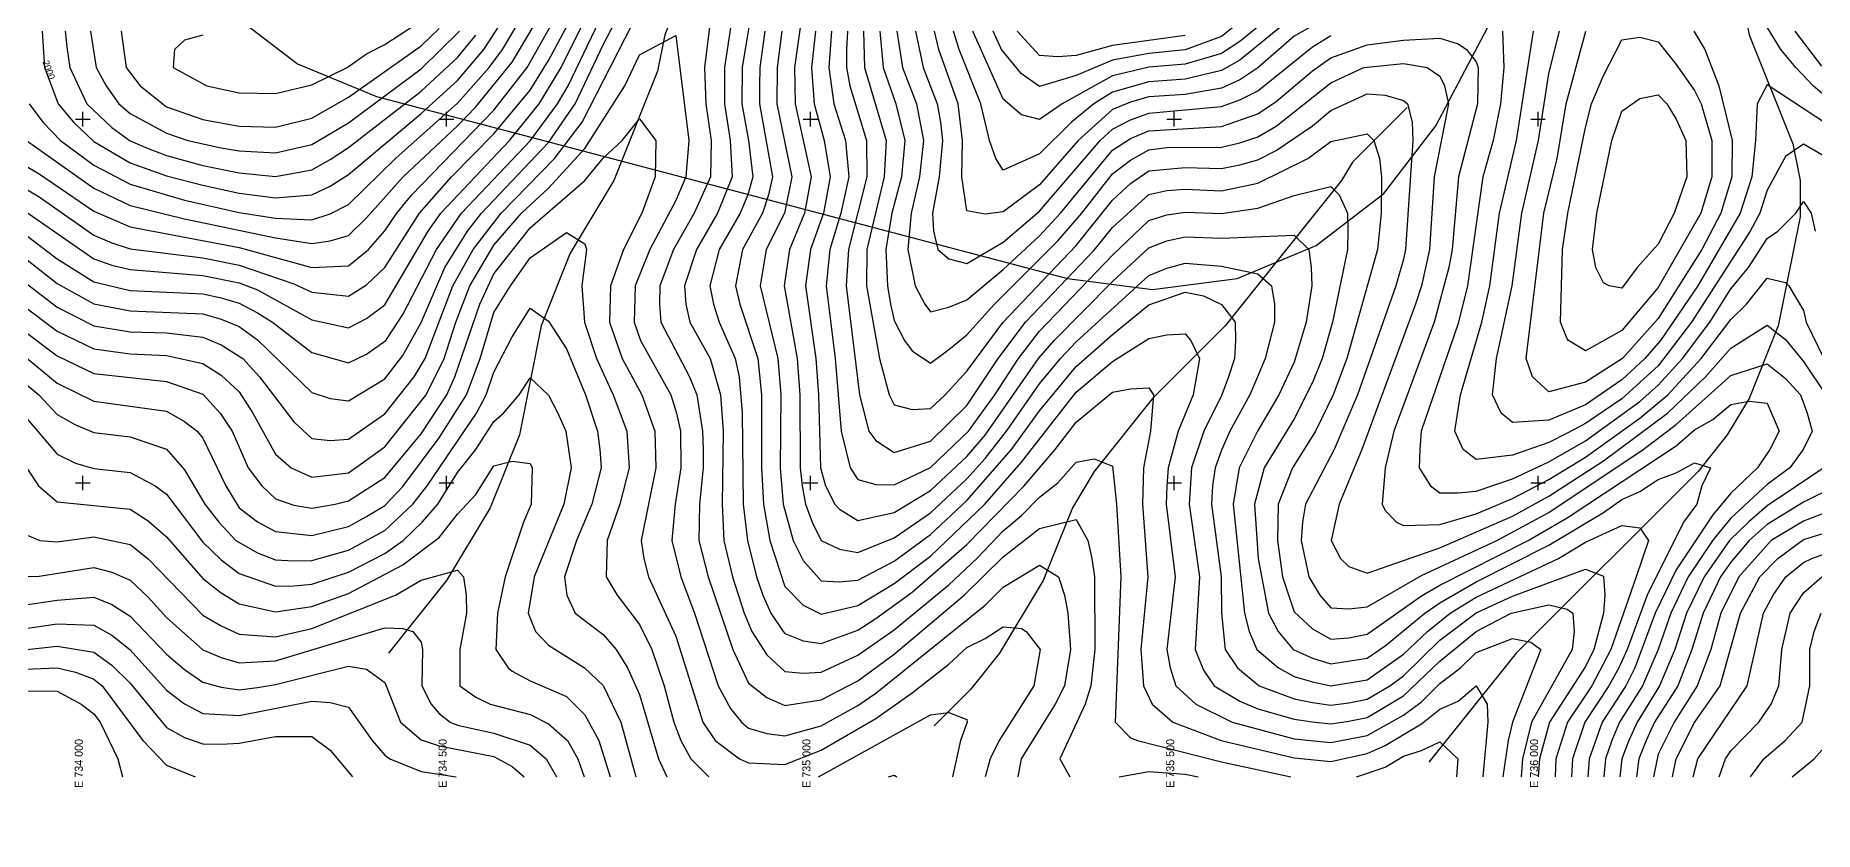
# Model space of a CAD drawing. Header units: metres. Extents: x 732250 to 738810, y 4346021 to 4350226.
# Drawn here: x 733935 to 736380, y 4346021 to 4347115 of the extents above; entities that cross this region are included whole.
import ezdxf
from ezdxf.enums import TextEntityAlignment as Align

# ---------------------------------------------------------------- set-up
doc = ezdxf.new("R2010")
doc.units = ezdxf.units.M
for name, color, linetype in [('GRID-COORDINATES', 8, 'Continuous'), ('LICENCE-AREA-BOUNDARY', 1, 'Continuous'), ('STREAM', 150, 'Continuous'), ('TOPO-CONTOUR-MAJOR', 8, 'Continuous'), ('TOPO-CONTOUR-MINOR', 252, 'Continuous'), ('TOPO-TEXT', 8, 'Continuous')]:
    doc.layers.add(name, color=color, linetype=linetype)

msp = doc.modelspace()

# ---------------------------------------------------------------- linework, layer by layer
at = {"layer": 'GRID-COORDINATES'}
for p, q in [((734000, 4346990), (734000, 4347010)), ((734500, 4346990), (734500, 4347010)), ((735000, 4346990), (735000, 4347010)), ((735500, 4346990), (735500, 4347010)), ((736000, 4346990), (736000, 4347010)), ((733990, 4347000), (734010, 4347000)), ((734490, 4347000), (734510, 4347000)), ((734990, 4347000), (735010, 4347000)), ((735490, 4347000), (735510, 4347000)), ((735990, 4347000), (736010, 4347000)), ((733990, 4346500), (734010, 4346500)), ((734000, 4346490), (734000, 4346510)), ((734490, 4346500), (734510, 4346500)), ((734500, 4346490), (734500, 4346510)), ((734990, 4346500), (735010, 4346500)), ((735000, 4346490), (735000, 4346510)), ((735490, 4346500), (735510, 4346500)), ((735500, 4346490), (735500, 4346510)), ((735990, 4346500), (736010, 4346500)), ((736000, 4346490), (736000, 4346510))]:
    msp.add_line(p, q, dxfattribs=at)
at = {"layer": 'LICENCE-AREA-BOUNDARY'}
msp.add_lwpolyline([(734285.3, 4348932.5), (734085.3, 4347582.5), (734070, 4347466), (734085.3, 4347349.5), (734130.3, 4347241), (734201.8, 4347147.8), (734295, 4347076.3), (734403.5, 4347031.3), (735353.5, 4346781.3), (735470, 4346766), (735586.5, 4346781.3), (735695, 4346826.3), (735788.2, 4346897.8), (735859.7, 4346991), (736359.7, 4347941), (736404.7, 4348049.5)], dxfattribs=at)
at = {"layer": 'STREAM'}
for points in [[(735670, 4348366), (735620, 4348266), (735590, 4348216), (735560, 4348176), (735520, 4348136), (735370, 4348046), (735270, 4347966), (735120, 4347816), (735040, 4347716), (735010, 4347666), (734850, 4347266), (734840, 4347216), (734800, 4347116), (734790, 4347066), (734730, 4346916), (734670, 4346816), (734630, 4346716), (734600, 4346566), (734560, 4346466), (734500, 4346366), (734420, 4346266)], [(736320, 4347466), (736307.5, 4347391), (736300, 4347366), (736270, 4347216), (736290, 4347116), (736350, 4346966), (736360, 4346916), (736360, 4346866), (736330, 4346716), (736290, 4346616), (736260, 4346566), (736220, 4346516), (735970, 4346266), (735850, 4346116)], [(735820, 4347016), (735745, 4346941), (735730, 4346916), (735570, 4346716), (735470, 4346616), (735390, 4346516), (735360, 4346466), (735320, 4346366), (735260, 4346266), (735220, 4346216), (735170, 4346166)]]:
    msp.add_lwpolyline(points, dxfattribs=at)
at = {"layer": 'TOPO-CONTOUR-MAJOR'}
for points in [[(733944.1, 4347121), (733947.4, 4347071), (733966.1, 4347021), (733987.3, 4346996), (734015, 4346969.3), (734065, 4346940), (734115, 4346922), (734165, 4346909.2), (734215, 4346898.6), (734265, 4346892.1), (734315, 4346895.9), (734340, 4346907.8), (734365, 4346924.2), (734465, 4347007.9), (734515, 4347053.5), (734551.1, 4347096), (734664.5, 4347271)], [(733915, 4346877.8), (734015, 4346808.2), (734040, 4346799.6), (734065, 4346793.3), (734165, 4346785.4), (734215, 4346775.3), (734240, 4346765.4), (734315, 4346724.4), (734365, 4346713.3), (734390, 4346726), (734415, 4346745), (734474.8, 4346846), (734492.1, 4346871), (734586.3, 4346971), (734627.2, 4347021), (734657.6, 4347071), (734707.1, 4347171)], [(735715, 4347142.6), (735665, 4347114), (735615, 4347070.7), (735590, 4347054.3), (735565, 4347042.7), (735515, 4347034.1), (735465, 4347030.6), (735440, 4347023.7), (735415, 4347013.4), (735368, 4346971), (735315, 4346909.9), (735265, 4346872.7), (735240, 4346869.3), (735215, 4346873.9), (735208.1, 4346921), (735209, 4346971), (735202.9, 4347021), (735176.4, 4347096), (735170.5, 4347121)], [(734937.3, 4347121), (734930.3, 4347071), (734929.8, 4347046), (734929.9, 4347021), (734947.8, 4346921), (734942.6, 4346896), (734934.1, 4346871), (734906.8, 4346821), (734896.9, 4346771), (734902.9, 4346746), (734927.7, 4346671), (734932.8, 4346621), (734933, 4346521), (734935.5, 4346471), (734944, 4346421), (734965, 4346357.5), (734990, 4346331.9), (735015, 4346319.7), (735065, 4346331.7), (735115, 4346361.6), (735165, 4346399.6), (735239.7, 4346471), (735290, 4346528.5), (735365, 4346624.9), (735415, 4346667.2), (735465, 4346698.8), (735490, 4346703.6), (735515, 4346704.9), (735522.8, 4346696), (735534.5, 4346671), (735526, 4346621), (735505.5, 4346571), (735491.7, 4346521), (735489.8, 4346496), (735489, 4346471), (735501.5, 4346371), (735489.7, 4346271), (735494.3, 4346246), (735502.4, 4346221), (735529.9, 4346196), (735579.4, 4346171), (735665, 4346148.4), (735715, 4346143.1), (735765, 4346153), (735815, 4346181), (735840, 4346199.3), (735865, 4346224.4), (735893.2, 4346246), (735915, 4346267.1), (735965, 4346286.4), (735990, 4346281.3), (736003.7, 4346271), (735965.1, 4346171), (735959, 4346146), (735951.5, 4346096)], [(735050.9, 4347121), (735049.8, 4347096), (735049.6, 4347071), (735054.1, 4347046), (735076.9, 4346971), (735077.5, 4346921), (735052.2, 4346821), (735049.3, 4346771), (735067.3, 4346621), (735080.5, 4346571), (735090, 4346558.3), (735115, 4346541.9), (735165, 4346557.3), (735215, 4346606.6), (735257.8, 4346671), (735295.7, 4346721), (735390, 4346820.2), (735415, 4346851.1), (735465, 4346896.4), (735490, 4346901.9), (735515, 4346903.9), (735565, 4346901.6), (735615, 4346912), (735683.7, 4346946), (735715, 4346969.3), (735765, 4346980.1), (735774.4, 4346971), (735782, 4346946), (735785, 4346921), (735784.5, 4346871), (735779.3, 4346821), (735737, 4346671), (735718.5, 4346621), (735694, 4346571), (735662.5, 4346521), (735643, 4346471), (735642, 4346421), (735649, 4346371), (735665, 4346322.8), (735690, 4346299.6), (735715, 4346285.3), (735740, 4346287.3), (735765, 4346292.4), (735840, 4346344.8), (735865, 4346359.5), (735986.3, 4346421), (736040, 4346452.3), (736190, 4346551.1), (736215, 4346573.1), (736240, 4346587.4), (736265, 4346608.1), (736290, 4346612.6), (736315, 4346609.6), (736331.5, 4346571), (736318.4, 4346546), (736301.6, 4346521), (736265, 4346486), (736240, 4346456.1), (736190, 4346380.4), (736161.1, 4346321), (736133, 4346246), (736120.7, 4346221), (736088.3, 4346171), (736070.1, 4346121), (736068.5, 4346096)], [(736398.7, 4346946), (736365, 4346965.7), (736340, 4346948.9), (736315, 4346902.5), (736304.6, 4346871), (736291.5, 4346846), (736210.8, 4346721), (736165, 4346661.1), (736115, 4346615.5), (736065, 4346581.8), (736040, 4346568.5), (736015, 4346555.7), (735965, 4346538.2), (735915, 4346532.2), (735897.2, 4346546), (735885.5, 4346571), (735893.3, 4346621), (735922.7, 4346721), (735933.8, 4346771), (735946.8, 4346871), (735970.3, 4346971), (735993.6, 4347121)], [(733915, 4346712.5), (733965, 4346675), (734015, 4346650.3), (734115, 4346639.6), (734165, 4346622), (734188.9, 4346596), (734205.1, 4346571), (734227.4, 4346521), (734246.2, 4346496), (734265, 4346478.2), (734290, 4346469.7), (734315, 4346465.6), (734346.7, 4346471), (734365, 4346475.3), (734415, 4346507.4), (734465, 4346567.5), (734500.1, 4346621), (734511.5, 4346646), (734545.5, 4346746), (734565, 4346787.5), (734615, 4346850.6), (734690, 4346915.6), (734715, 4346946.6), (734741.4, 4346971), (734765, 4347000.7), (734787.6, 4346971), (734786.8, 4346921), (734768.2, 4346871), (734743.1, 4346821), (734725.2, 4346771), (734724, 4346721), (734741.5, 4346671), (734768.1, 4346621), (734786.1, 4346571), (734787.5, 4346521), (734767.5, 4346421), (734771, 4346396), (734777.4, 4346371), (734815, 4346289.4), (734852.3, 4346171), (734868.9, 4346146), (734902.7, 4346121), (734915, 4346115.1), (734965, 4346112.9), (735015, 4346132.6), (735090, 4346176.4), (735140, 4346211.3), (735190, 4346250.8), (735215, 4346273.9), (735240, 4346286.2), (735265, 4346302.4), (735290, 4346299.8), (735296.7, 4346296), (735315.7, 4346271), (735306.9, 4346221), (735259.3, 4346146), (735247, 4346121), (735240, 4346096)], [(736184.9, 4346096), (736189.8, 4346121), (736215, 4346170.6), (736250.2, 4346221), (736278.2, 4346321), (736304.8, 4346371), (736329.5, 4346396), (736365, 4346422.2), (736465, 4346453)], [(733915, 4346431.8), (733941.2, 4346421), (733965, 4346419.3), (734015, 4346425.9), (734065, 4346415.5), (734090, 4346395.8), (734165, 4346318.5), (734190, 4346303.6), (734215, 4346292.2), (734265, 4346288.7), (734315, 4346299.8), (734429.6, 4346346), (734465, 4346366.4), (734515, 4346380.3), (734523.2, 4346371), (734526.8, 4346346), (734527.3, 4346321), (734518, 4346271), (734518.4, 4346221), (734540, 4346205.4), (734560, 4346196), (734615, 4346181.8), (734640, 4346169.1), (734666, 4346146), (734680.3, 4346121), (734689.1, 4346096)], [(733865, 4346241.9), (733965, 4346246), (733990, 4346240.1), (734015, 4346230.5), (734026.5, 4346221), (734082.7, 4346146), (734115, 4346112.3), (734154.5, 4346096)]]:
    msp.add_lwpolyline(points, dxfattribs=at)
at = {"layer": 'TOPO-CONTOUR-MINOR'}
for points in [[(733862.8, 4346971), (733940, 4346924.9), (734015, 4346873.6), (734065, 4346851.9), (734215, 4346823.7), (734315, 4346796.3), (734365, 4346798.3), (734392.7, 4346821), (734415, 4346846.5), (734431.4, 4346871), (734452, 4346896), (734565, 4347012.5), (734610.5, 4347071), (734709, 4347246)], [(733922.5, 4346971), (734015, 4346905.1), (734065, 4346881.4), (734140, 4346862.9), (734265, 4346837.1), (734315, 4346829.2), (734340, 4346832.9), (734365, 4346840.3), (734390, 4346864.3), (734440.5, 4346921), (734515, 4346990.9), (734540, 4347017.1), (734590, 4347078.5), (734689.7, 4347246)], [(733915, 4346908.3), (733940, 4346893.5), (734015, 4346840.8), (734040, 4346830.2), (734065, 4346822.1), (734165, 4346809.4), (734215, 4346799.6), (734290, 4346773.6), (734315, 4346762.1), (734365, 4346756.6), (734390, 4346772.2), (734415, 4346796.1), (734462.7, 4346871), (734506.7, 4346921), (734565, 4346979.9), (734615, 4347040.2), (734640, 4347080.9), (734715, 4347221)], [(733915, 4346813.7), (733965, 4346774.4), (734015, 4346746.2), (734065, 4346736.5), (734165, 4346732.3), (734190, 4346725.3), (734215, 4346715.1), (734240, 4346696.6), (734315, 4346624.4), (734340, 4346616.3), (734365, 4346612.9), (734415, 4346643.1), (734440, 4346675.3), (734465, 4346720.7), (734497.8, 4346796), (734528.7, 4346846), (734547.9, 4346871), (734640, 4346968.2), (734676.7, 4347021), (734715, 4347102.3), (734765, 4347198.6)], [(734900.5, 4347196), (734881.7, 4347071), (734881.8, 4347021), (734889.7, 4346971), (734892.5, 4346921), (734872.1, 4346871), (734843.3, 4346821), (734827.1, 4346771), (734829, 4346746), (734834.1, 4346721), (734862.2, 4346671), (734876.2, 4346621), (734879.9, 4346571), (734878.6, 4346471), (734881.1, 4346421), (734893, 4346371), (734908.8, 4346321), (734919.3, 4346296), (734940, 4346263.8), (734965, 4346241), (734990, 4346238.6), (735015, 4346239.8), (735065, 4346263.1), (735115, 4346298), (735190, 4346360.2), (735228.5, 4346396), (735265, 4346434.2), (735290, 4346455.2), (735315, 4346480.4), (735340, 4346500.4), (735365, 4346528.7), (735390, 4346533.4), (735415, 4346522.9), (735420.7, 4346471), (735426.4, 4346371), (735418.7, 4346171), (735440, 4346149.8), (735449.4, 4346146), (735565, 4346116.9), (735660.4, 4346096)], [(735665, 4347193.5), (735565, 4347113.7), (735515, 4347095.4), (735465, 4347090.2), (735415, 4347081.1), (735365, 4347060), (735315, 4347044.8), (735290, 4347062.5), (735262.8, 4347096), (735251.3, 4347121)], [(733926.2, 4347021), (733945.2, 4346996), (733969.4, 4346971), (734015, 4346936.7), (734065, 4346910.6), (734140, 4346888.9), (734215, 4346872), (734265, 4346863.8), (734315, 4346861.9), (734340, 4346870), (734365, 4346882.9), (734430, 4346946), (734515, 4347022.3), (734558.5, 4347071), (734576.8, 4347096), (734621.1, 4347171)], [(734866.7, 4347171), (734854.6, 4347071), (734856.1, 4347021), (734863.5, 4346971), (734862.8, 4346921), (734840.1, 4346871), (734812, 4346821), (734793, 4346771), (734792.5, 4346746), (734794.4, 4346721), (734833.6, 4346646), (734843.8, 4346621), (734851.8, 4346571), (734852.4, 4346546), (734852.5, 4346521), (734847.4, 4346471), (734846.8, 4346421), (734859.4, 4346371), (734893.6, 4346271), (734915, 4346224.9), (734940, 4346205.2), (734965, 4346194.3), (735015, 4346202), (735065, 4346228), (735115, 4346264.5), (735211.5, 4346346), (735265, 4346398.6), (735315, 4346437.6), (735365, 4346449.8), (735381.3, 4346421), (735386.7, 4346396), (735390.2, 4346371), (735391, 4346271), (735385.5, 4346221), (735377.6, 4346196), (735342.8, 4346121), (735356.7, 4346096)], [(734922.7, 4347171), (734906.3, 4347071), (734905.9, 4347021), (734915, 4346971), (734920.8, 4346921), (734913.9, 4346896), (734903.4, 4346871), (734874.6, 4346821), (734861.9, 4346771), (734866.7, 4346746), (734874.6, 4346721), (734896.8, 4346671), (734901.9, 4346646), (734906.1, 4346596), (734907.8, 4346471), (734913.6, 4346421), (734925.7, 4346371), (734934.7, 4346346), (734945.7, 4346321), (734962.5, 4346296), (734965, 4346292.9), (734990, 4346283.1), (735015, 4346279.3), (735065, 4346297.5), (735090, 4346313.6), (735140, 4346349.8), (735215, 4346415.3), (735293.6, 4346496), (735336.4, 4346546), (735365, 4346583.4), (735415, 4346624.9), (735440, 4346629.4), (735465, 4346630.6), (735471.7, 4346621), (735467.4, 4346571), (735457.8, 4346521), (735456.5, 4346471), (735463.5, 4346371), (735454.2, 4346271), (735457.8, 4346221), (735469.6, 4346196), (735497.9, 4346171), (735564.4, 4346146), (735665, 4346122), (735715, 4346117.3), (735765, 4346128.3), (735790, 4346139.3), (735840, 4346168.9), (735865, 4346189.1), (735890, 4346200.2), (735915, 4346221), (735930, 4346196), (735931.2, 4346171), (735924.2, 4346096)], [(735668.6, 4347171), (735590, 4347106.8), (735565, 4347090.6), (735515, 4347075.7), (735465, 4347071.5), (735415, 4347059.9), (735345.9, 4347021), (735315, 4346999.8), (735290, 4347006.1), (735265, 4347027.7), (735223.4, 4347121)], [(733915, 4346780), (733965, 4346741.7), (734015, 4346715.9), (734065, 4346707.6), (734115, 4346706.3), (734165, 4346700.6), (734190, 4346689.8), (734219.8, 4346671), (734242.8, 4346646), (734290, 4346584.1), (734315, 4346561), (734340, 4346558.6), (734365, 4346560), (734415, 4346594.9), (734455.6, 4346646), (734470.5, 4346671), (734508.6, 4346771), (734536.4, 4346821), (734575.2, 4346871), (734648.4, 4346946), (734686.4, 4346996), (734765, 4347150)], [(733915, 4346846.3), (733965, 4346808.3), (734015, 4346776.6), (734065, 4346764.7), (734165, 4346760.1), (734190, 4346754.3), (734215, 4346747), (734240, 4346734), (734260.7, 4346721), (734315, 4346679.2), (734365, 4346665.2), (734390, 4346677), (734416.5, 4346696), (734440, 4346731.5), (734486.2, 4346821), (734520.7, 4346871), (734615.5, 4346971), (734652.3, 4347021), (734667, 4347046), (734715, 4347146.4)], [(734165, 4347115.4), (734140, 4347108.9), (734125.9, 4347096), (734124.2, 4347071), (734170.7, 4347046), (734215, 4347036.3), (734265, 4347035.4), (734315, 4347047.1), (734363.4, 4347071), (734390, 4347089.9), (734415, 4347102.7), (734465, 4347135.1)], [(734988.8, 4347146), (734977.9, 4347071), (734979, 4347021), (735001.1, 4346921), (734991.8, 4346871), (734971.3, 4346821), (734963.9, 4346771), (734981.8, 4346671), (734985.5, 4346621), (734985.7, 4346521), (734988.8, 4346496), (734993.1, 4346471), (735002.3, 4346446), (735014.8, 4346421), (735040, 4346408.9), (735065, 4346404.4), (735115, 4346424.5), (735165, 4346458.8), (735215, 4346505.6), (735240, 4346533.7), (735269.5, 4346571), (735315, 4346636.1), (735343.6, 4346671), (735365, 4346694.2), (735465, 4346785.1), (735490, 4346795.4), (735515, 4346802.3), (735565, 4346798.2), (735615, 4346787.5), (735633.7, 4346771), (735637.8, 4346746), (735637.9, 4346721), (735624.8, 4346671), (735614.5, 4346646), (735604.1, 4346621), (735576.6, 4346571), (735565, 4346545.1), (735556.1, 4346521), (735552.8, 4346496), (735551.1, 4346471), (735564.5, 4346371), (735564.9, 4346321), (735569.8, 4346271), (735587, 4346246), (735616.5, 4346221), (735665, 4346203.1), (735690, 4346198.3), (735715, 4346194.7), (735740, 4346197.9), (735765, 4346202.8), (735796.3, 4346221), (735815, 4346235.1), (735865, 4346283.7), (735915, 4346321.7), (735965, 4346344.6), (736065, 4346381.4), (736090, 4346371.8), (736091.7, 4346346), (736089.9, 4346321), (736076.5, 4346271), (736065, 4346247.9), (736015.9, 4346171), (736001.8, 4346121), (736000.3, 4346096)], [(735665, 4347142.3), (735590, 4347081.1), (735565, 4347067.2), (735515, 4347055.1), (735465, 4347051.3), (735415, 4347037.3), (735389.4, 4347021), (735359, 4346996), (735315, 4346952.5), (735265, 4346930.2), (735255, 4346946), (735245.9, 4346971), (735234.3, 4347021), (735204.4, 4347096), (735196.7, 4347121)], [(733915, 4346746.2), (733965, 4346708.9), (734015, 4346684.4), (734065, 4346677.4), (734115, 4346675.1), (734165, 4346664.1), (734190, 4346648), (734215, 4346625.2), (734233.9, 4346596), (734265, 4346539.7), (734286.2, 4346521), (734315, 4346508.1), (734365, 4346514), (734415, 4346549.5), (734472.1, 4346621), (734496.6, 4346671), (734512.6, 4346721), (734532.1, 4346771), (734565, 4346826.8), (734603.1, 4346871), (734640, 4346905.1), (734690, 4346959.7), (734744.9, 4347046), (734765, 4347088.4), (734815, 4347115), (734832.9, 4346971), (734829, 4346921), (734815, 4346888.4), (734779.3, 4346821), (734759.2, 4346771), (734757.7, 4346721), (734766.3, 4346696), (734808, 4346621), (734816.1, 4346596), (734821.3, 4346571), (734821.9, 4346521), (734814, 4346471), (734809.6, 4346421), (734821.9, 4346371), (734840.9, 4346321), (734873.2, 4346221), (734890, 4346189.8), (734905.1, 4346171), (734915, 4346163), (734940, 4346155.8), (734965, 4346152.2), (735015, 4346166.3), (735065, 4346194.1), (735090, 4346211), (735240, 4346332.1), (735265, 4346356.9), (735315, 4346386.8), (735340.9, 4346371), (735349.3, 4346346), (735353.9, 4346321), (735357.6, 4346271), (735349.2, 4346221), (735336.5, 4346196), (735289.5, 4346121), (735285, 4346096)], [(733976, 4347121), (733978.4, 4347096), (733982.2, 4347071), (734005.7, 4347021), (734040, 4346988.5), (734065, 4346970.4), (734090, 4346959.6), (734115, 4346950.2), (734165, 4346936.6), (734215, 4346926.3), (734265, 4346921.5), (734315, 4346930.5), (734340, 4346944.5), (734365, 4346961.1), (734465, 4347038.8), (734515, 4347085.1), (734540, 4347115.7)], [(734010.5, 4347121), (734018.5, 4347071), (734032, 4347046), (734049.5, 4347021), (734065, 4347007.8), (734115, 4346980.8), (734144.2, 4346971), (734190, 4346960.9), (734215, 4346956.5), (734265, 4346953.9), (734315, 4346965.5), (734365, 4346995), (734465, 4347069.4), (734517.7, 4347121)], [(734052.6, 4347121), (734059.5, 4347071), (734079, 4347046), (734115, 4347016.9), (734165, 4346999.6), (734215, 4346990.5), (734265, 4346989.3), (734315, 4347001.6), (734365, 4347030.3), (734465, 4347101.1), (734490, 4347124.9)], [(734960.7, 4347121), (734954.1, 4347071), (734954, 4347021), (734974.5, 4346921), (734964.5, 4346871), (734939.4, 4346821), (734931.1, 4346771), (734955.4, 4346671), (734959.5, 4346621), (734958.6, 4346521), (734962.4, 4346471), (734976.1, 4346421), (734990, 4346393.6), (735015, 4346365.4), (735040, 4346364), (735065, 4346366.3), (735115, 4346392.7), (735165, 4346429.1), (735215, 4346475.7), (735276.3, 4346546), (735315, 4346599.4), (735365, 4346660.1), (735415, 4346704.3), (735465, 4346744.7), (735515, 4346762.5), (735540, 4346757.4), (735565, 4346745.4), (735583.6, 4346721), (735584.4, 4346696), (735582.7, 4346671), (735574.6, 4346646), (735565.5, 4346621), (735540.9, 4346571), (735523.6, 4346521), (735520.5, 4346471), (735534.9, 4346371), (735528.8, 4346271), (735540, 4346242.9), (735554.7, 4346221), (735590, 4346200.1), (735615, 4346189.5), (735665, 4346175.1), (735690, 4346171.5), (735715, 4346168.8), (735740, 4346172.6), (735765, 4346177.8), (735815, 4346207.2), (735865, 4346255.1), (735915, 4346295.9), (735963.1, 4346321), (736015, 4346332.6), (736040, 4346326.4), (736048, 4346321), (736049.5, 4346296), (736047.1, 4346271), (735991.1, 4346171), (735978.7, 4346121), (735976.6, 4346096)], [(735006.9, 4347121), (735001.6, 4347071), (735005.1, 4347021), (735019, 4346971), (735027.3, 4346921), (735018.1, 4346871), (734999.9, 4346821), (734993.3, 4346771), (735007.4, 4346671), (735011.2, 4346621), (735013.9, 4346521), (735020.9, 4346496), (735033.5, 4346471), (735040, 4346464.2), (735065, 4346448.4), (735115, 4346459.4), (735165, 4346489.5), (735215, 4346536.2), (735240, 4346565.7), (735313.5, 4346671), (735335, 4346696), (735415, 4346777), (735465, 4346823.2), (735490, 4346832.7), (735515, 4346838.3), (735565, 4346836.4), (735665, 4346840.6), (735684.8, 4346821), (735688.4, 4346796), (735688.9, 4346771), (735681.4, 4346721), (735665, 4346666.2), (735643.8, 4346621), (735614.3, 4346571), (735589.2, 4346521), (735581, 4346471), (735596.6, 4346321), (735603.1, 4346296), (735613.4, 4346271), (735643.1, 4346246), (735665, 4346234), (735690, 4346226.7), (735715, 4346221.2), (735765, 4346229.4), (735815, 4346264.7), (735847.9, 4346296), (735879.1, 4346321), (735915, 4346342.9), (736028.2, 4346396), (736065, 4346418.7), (736115, 4346441.7), (736140, 4346438.4), (736151.6, 4346421), (736134.7, 4346371), (736100.1, 4346271), (736073.8, 4346221), (736040.3, 4346171), (736024.6, 4346121), (736023.4, 4346096)], [(735029.2, 4347121), (735025.5, 4347071), (735032.4, 4347021), (735048.3, 4346971), (735052.9, 4346921), (735041.9, 4346871), (735026.8, 4346821), (735021.7, 4346771), (735034.1, 4346671), (735042.2, 4346571), (735054.4, 4346521), (735065, 4346505), (735090, 4346498.1), (735115, 4346497.6), (735165, 4346521.4), (735217.4, 4346571), (735253.6, 4346621), (735286.1, 4346671), (735315, 4346708.5), (735415, 4346813.3), (735465, 4346860.8), (735490, 4346868.6), (735515, 4346872.4), (735565, 4346870.3), (735615, 4346877.9), (735665, 4346895.2), (735715, 4346907.7), (735726.5, 4346896), (735737.9, 4346871), (735738.6, 4346846), (735737.9, 4346821), (735717.4, 4346721), (735703.4, 4346671), (735690, 4346638), (735665, 4346588), (735623.8, 4346521), (735610.3, 4346471), (735615.4, 4346396), (735629.6, 4346321), (735642.8, 4346296), (735663.5, 4346271), (735690, 4346259.2), (735715, 4346251.3), (735765, 4346259.2), (735790, 4346276), (735844.3, 4346321), (735865, 4346335.3), (735915, 4346364.2), (736015, 4346414.3), (736090, 4346459.2), (736115, 4346477.3), (736140, 4346488.5), (736165, 4346504.6), (736190, 4346514), (736215, 4346527.7), (736236.8, 4346521), (736224.9, 4346496), (736218, 4346471), (736200.1, 4346446), (736150.1, 4346346), (736122.4, 4346271), (736110.8, 4346246), (736097.5, 4346221), (736064.5, 4346171), (736047.4, 4346121), (736046.1, 4346096)], [(735072.8, 4347121), (735074.2, 4347071), (735103.9, 4346971), (735101.4, 4346921), (735077.7, 4346821), (735077.2, 4346771), (735095, 4346671), (735108.2, 4346621), (735115, 4346607.3), (735140, 4346600.8), (735165, 4346602.5), (735185.3, 4346621), (735215, 4346653.5), (735264.9, 4346721), (735365, 4346826.6), (735415, 4346888.8), (735440, 4346911.6), (735465, 4346929), (735515, 4346933.7), (735565, 4346932.1), (735590, 4346937.2), (735615, 4346944.2), (735640, 4346956.9), (735690, 4346990.9), (735715, 4347012), (735765, 4347034.8), (735790, 4347033), (735815, 4347026), (735820.6, 4347021), (735826.9, 4346996), (735828.1, 4346971), (735818, 4346821), (735815, 4346807.6), (735804.6, 4346771), (735751.8, 4346621), (735719.6, 4346546), (735680.2, 4346471), (735676.4, 4346446), (735674.6, 4346421), (735684.9, 4346371), (735699.9, 4346346), (735715, 4346328.5), (735740, 4346326.8), (735765, 4346329.9), (735840, 4346372.7), (735943.4, 4346421), (736015, 4346459.5), (736144.3, 4346546), (736190, 4346580.5), (736265, 4346647.7), (736315, 4346663.9), (736340, 4346643.4), (736360.6, 4346621), (736369.8, 4346596), (736376.6, 4346571), (736364.3, 4346546), (736346.2, 4346521), (736315, 4346497.7), (736265, 4346451.7), (736240, 4346421.5), (736206.2, 4346371), (736182.5, 4346321), (736165, 4346271), (736143.6, 4346221), (736111.9, 4346171), (736101.3, 4346146), (736092.6, 4346121), (736090.5, 4346096)], [(735095.5, 4347121), (735099.8, 4347071), (735117.3, 4347021), (735129.9, 4346971), (735125.4, 4346921), (735111.9, 4346871), (735103.8, 4346821), (735105.8, 4346771), (735110.2, 4346746), (735115, 4346723.5), (735129.5, 4346696), (735140, 4346681.8), (735165, 4346664.6), (735190, 4346683.4), (735215, 4346703.8), (735252.8, 4346746), (735340, 4346832.9), (735373, 4346871), (735415, 4346924.9), (735440, 4346943.8), (735465, 4346958), (735490, 4346961.1), (735565, 4346961.6), (735590, 4346967.7), (735615, 4346975.8), (735640, 4346990.5), (735715, 4347050.2), (735760.7, 4347071), (735815, 4347076.5), (735847.8, 4347071), (735865, 4347059.3), (735871.3, 4347046), (735876.8, 4347021), (735857, 4346921), (735851, 4346821), (735839.8, 4346771), (735831.4, 4346746), (735757.7, 4346546), (735726.6, 4346471), (735715.8, 4346421), (735728.7, 4346396), (735740, 4346385.2), (735765, 4346376), (735865, 4346410.9), (735965, 4346454.6), (736015, 4346482), (736090, 4346530.6), (736178.1, 4346596), (736230.2, 4346646), (736265, 4346685.2), (736315, 4346717.1), (736340, 4346697.2), (736365, 4346666.8), (736395.7, 4346621)], [(735118.8, 4347121), (735126.6, 4347071), (735145.6, 4347021), (735155.3, 4346971), (735149.9, 4346921), (735138.5, 4346871), (735134, 4346821), (735143.9, 4346771), (735157.2, 4346746), (735165, 4346735.3), (735190, 4346741.7), (735215, 4346751.8), (735265, 4346793.5), (735315, 4346839.9), (735343.9, 4346871), (735415, 4346957.3), (735440, 4346973.4), (735465, 4346984.3), (735565, 4346990.1), (735615, 4347007.4), (735640, 4347024.2), (735690, 4347066.6), (735715, 4347084.4), (735765, 4347102.2), (735815, 4347108.9), (735865, 4347111.4), (735890, 4347103.6), (735901.7, 4347096), (735915, 4347079), (735917.6, 4347071), (735916.9, 4347021), (735890.5, 4346921), (735881.9, 4346821), (735877.5, 4346796), (735857.3, 4346721), (735801.7, 4346571), (735790, 4346521), (735785.9, 4346471), (735790, 4346462.2), (735805.3, 4346446), (735815, 4346441.5), (735865, 4346442.9), (735915, 4346457.4), (735965, 4346478.8), (736015, 4346505), (736065, 4346535.5), (736140, 4346589), (736178.2, 4346621), (736224.3, 4346671), (736265, 4346724.8), (736286.4, 4346746), (736315, 4346781.5), (736340, 4346775.7), (736344.5, 4346771), (736365, 4346737.1), (736368.6, 4346721), (736392.6, 4346671)], [(735144.4, 4347121), (735155.1, 4347071), (735174.1, 4347021), (735178.6, 4346996), (735181.7, 4346971), (735176.8, 4346921), (735167.8, 4346871), (735169, 4346846), (735175.1, 4346821), (735190, 4346807.9), (735215, 4346801.9), (735265, 4346831.2), (735315, 4346873.6), (735398.3, 4346971), (735415, 4346986.6), (735440, 4346999.2), (735465, 4347008.3), (735565, 4347017.6), (735590, 4347026.5), (735615, 4347039.2), (735690, 4347099.7), (735715, 4347115.3)], [(735515, 4347115.3), (735415, 4347101.4), (735365, 4347087.6), (735340, 4347085.7), (735315, 4347087.6), (735284.3, 4347121)], [(735951, 4347121), (735953.1, 4347071), (735948.3, 4347021), (735938.1, 4346971), (735924.1, 4346921), (735903.2, 4346771), (735890, 4346719.1), (735839.5, 4346571), (735837.4, 4346546), (735836.7, 4346521), (735852.2, 4346496), (735865, 4346486.5), (735890, 4346486.5), (735915, 4346488.7), (735965, 4346505.9), (736015, 4346529.1), (736065, 4346558), (736140, 4346612), (736165, 4346634.3), (736198.6, 4346671), (736236.3, 4346721), (736265, 4346766.8), (736289, 4346796), (736315, 4346836.3), (736329.5, 4346846), (736340, 4346856.5), (736354.3, 4346871), (736365, 4346887), (736375.3, 4346871), (736380.8, 4346846)], [(736431.4, 4346971), (736315, 4347047.1), (736301.1, 4347021), (736299, 4346971), (736293.6, 4346921), (736277.6, 4346871), (736219.5, 4346771), (736168.3, 4346696), (736146.8, 4346671), (736115, 4346641.6), (736065, 4346607.6), (736015, 4346586.3), (735965, 4346583.2), (735949.1, 4346596), (735937.6, 4346621), (735942.8, 4346671), (735964.3, 4346771), (735977.5, 4346871), (736000.6, 4346971), (736015, 4347063), (736029.7, 4347121)], [(736214.3, 4347121), (736229.4, 4347096), (736248.5, 4347046), (736266.9, 4346971), (736266.5, 4346921), (736251.1, 4346871), (736225.1, 4346821), (736165, 4346726.3), (736116, 4346671), (736065, 4346638.7), (736015, 4346625.5), (735992.3, 4346646), (735983.5, 4346671), (736008.1, 4346871), (736026.1, 4346946), (736038.6, 4347021), (736065.5, 4347121)], [(736407, 4347021), (736378.3, 4347046), (736354.4, 4347071), (736333.7, 4347096), (736315, 4347126.7)], [(736390, 4347072.9), (736353.4, 4347121)], [(733915, 4346678.6), (733965, 4346637.2), (734015, 4346612.6), (734115, 4346598.5), (734140, 4346584.6), (734157.4, 4346571), (734165, 4346561.4), (734196.8, 4346496), (734215, 4346465.8), (734240, 4346446.7), (734265, 4346433.1), (734315, 4346428), (734365, 4346440.3), (734390, 4346453.7), (734415, 4346468.9), (734440, 4346495.3), (734490, 4346562.2), (734527.2, 4346621), (734546, 4346671), (734565, 4346734.5), (734587.8, 4346771), (734615, 4346809.4), (734665, 4346844.1), (734690, 4346828.9), (734692.3, 4346821), (734685.9, 4346771), (734689.7, 4346721), (734706.2, 4346671), (734728.9, 4346621), (734747.8, 4346571), (734750.7, 4346521), (734738.1, 4346471), (734720.7, 4346421), (734719.1, 4346371), (734734.2, 4346346), (734765, 4346305.3), (734781.9, 4346271), (734798.8, 4346221), (734812.4, 4346171), (734822.1, 4346146), (734835.7, 4346121), (734860.5, 4346096)], [(733915, 4346641.8), (733939.6, 4346621), (733965, 4346594), (733990, 4346579.9), (734015, 4346569.6), (734065, 4346563.4), (734115, 4346546.7), (734140, 4346518.1), (734167.8, 4346471), (734187, 4346446), (734210.3, 4346421), (734240, 4346404.1), (734265, 4346394.3), (734290, 4346392.9), (734315, 4346393.5), (734365, 4346407.7), (734415, 4346434.9), (734453.7, 4346471), (734473.3, 4346496), (734541.2, 4346596), (734554.4, 4346621), (734565, 4346652.4), (734590, 4346700.8), (734615, 4346740.1), (734640, 4346722.5), (734665, 4346684.2), (734690.8, 4346621), (734707.2, 4346571), (734710.4, 4346546), (734712.2, 4346521), (734699.7, 4346471), (734678.4, 4346421), (734662, 4346371), (734665.1, 4346346), (734676.8, 4346321), (734715, 4346291.9), (734733.2, 4346271), (734748.7, 4346246), (734765, 4346209.2), (734791.2, 4346121), (734802.5, 4346096)], [(733915, 4346598.2), (733965, 4346539.8), (733990, 4346527.2), (734015, 4346519.8), (734065, 4346514.2), (734099.7, 4346496), (734115, 4346484.6), (734165, 4346418.5), (734190, 4346394.4), (734215, 4346375.4), (734265, 4346358.1), (734290, 4346358.8), (734315, 4346361), (734365, 4346377.2), (734415, 4346403.2), (734440.2, 4346421), (734466.6, 4346446), (734488.1, 4346471), (734515, 4346514.4), (734540.4, 4346546), (734565, 4346584.6), (734578, 4346596), (734599.7, 4346621), (734615, 4346644.4), (734640, 4346620.5), (734652.8, 4346596), (734663.8, 4346571), (734671.2, 4346521), (734661, 4346471), (734620.3, 4346371), (734612.3, 4346321), (734622.3, 4346296), (734640, 4346277.1), (734689.6, 4346246), (734715, 4346221.8), (734739.4, 4346171), (734760.2, 4346096)], [(733889.8, 4346571), (733939.3, 4346496), (733965, 4346474.2), (734065, 4346464.1), (734090, 4346448.1), (734115, 4346426.2), (734165, 4346368.8), (734190, 4346349.1), (734215, 4346333.7), (734265, 4346323), (734315, 4346330.3), (734365, 4346347.9), (734440, 4346387.4), (734490, 4346425.2), (734515, 4346457), (734540, 4346484.2), (734565, 4346523.5), (734590, 4346529.9), (734615, 4346527), (734617.5, 4346521), (734616.3, 4346471), (734605.5, 4346446), (734580.7, 4346371), (734569.8, 4346321), (734567.8, 4346271), (734584.4, 4346246), (734590, 4346241.2), (734615, 4346227.9), (734665, 4346206.7), (734690, 4346181.1), (734709.3, 4346146), (734724.8, 4346096)], [(736392.9, 4346521), (736315, 4346468.7), (736290, 4346447.2), (736263.2, 4346421), (736228.2, 4346371), (736204, 4346321), (736188, 4346271), (736166.7, 4346221), (736136, 4346171), (736124.7, 4346146), (736115.1, 4346121), (736112.4, 4346096)], [(736410.2, 4346496), (736365, 4346473.6), (736315, 4346442.9), (736290.3, 4346421), (736265, 4346391.3), (736250.9, 4346371), (736226.7, 4346321), (736211.5, 4346271), (736192, 4346221), (736160.2, 4346171), (736148.7, 4346146), (736138.6, 4346121), (736135.3, 4346096)], [(736440, 4346476.4), (736365, 4346447.5), (736320.3, 4346421), (736275.8, 4346371), (736251, 4346321), (736237.6, 4346271), (736218.5, 4346221), (736187, 4346171), (736165, 4346127.3), (736158.6, 4346096)], [(736213.4, 4346096), (736219.8, 4346121), (736287.5, 4346221), (736309.7, 4346321), (736323.2, 4346346), (736340.6, 4346371), (736365, 4346390.6), (736376.3, 4346396), (736415, 4346410.2)], [(733915, 4346371.4), (733940, 4346371.9), (734015, 4346383.7), (734040, 4346377.2), (734065, 4346366.5), (734090, 4346343.2), (734115, 4346315.2), (734165, 4346270.6), (734190, 4346260), (734215, 4346252.7), (734265, 4346255.3), (734415, 4346300.8), (734440, 4346300.1), (734453.5, 4346296), (734465, 4346281.4), (734466.8, 4346271), (734466, 4346221), (734478.8, 4346196), (734490, 4346183.1), (734505.1, 4346171), (734515, 4346167), (734565, 4346156.2), (734615, 4346139.4), (734636.7, 4346121), (734651.2, 4346096)], [(736248.7, 4346096), (736257.7, 4346121), (736265, 4346131.6), (736303.4, 4346171), (736320.4, 4346196), (736330.9, 4346221), (736334.9, 4346271), (736346.7, 4346321), (736365, 4346349), (736390.2, 4346371)], [(733915, 4346331.8), (733965, 4346339.1), (734015, 4346343.1), (734040, 4346333), (734065, 4346317.1), (734115, 4346264.6), (734140, 4346243.5), (734165, 4346226.3), (734190, 4346219.5), (734215, 4346215.7), (734240, 4346218.7), (734265, 4346223), (734365, 4346248), (734390, 4346243.9), (734415, 4346225.7), (734436.6, 4346171), (734465, 4346147.1), (734490, 4346138.8), (734565, 4346123.9), (734590, 4346110.1), (734606.5, 4346096)], [(733915, 4346299.2), (733965, 4346306.2), (734015, 4346304.4), (734040, 4346290.8), (734064.6, 4346271), (734115, 4346215.2), (734140, 4346196.4), (734165, 4346183.1), (734215, 4346180.2), (734315, 4346200), (734340, 4346198.4), (734365, 4346192), (734397.9, 4346146), (734415, 4346125.7), (734422, 4346121), (734465, 4346103.5), (734513.1, 4346096)], [(736291.9, 4346096), (736310.1, 4346121), (736339.5, 4346146), (736363.2, 4346171), (736373.3, 4346221), (736373.5, 4346271), (736379.6, 4346296), (736389.3, 4346321)], [(733915, 4346270.2), (733965, 4346275.9), (734015, 4346267.5), (734040, 4346249.7), (734065, 4346224.7), (734115, 4346163.7), (734140, 4346150.2), (734165, 4346141.3), (734190, 4346140.8), (734215, 4346142.2), (734265, 4346151.3), (734315, 4346151.3), (734340, 4346132.6), (734370.8, 4346096)], [(733915, 4346214.4), (733965, 4346213.7), (733997.7, 4346196), (734015, 4346182.7), (734024.1, 4346171), (734048.3, 4346121), (734054.7, 4346096)], [(735011, 4346096), (735165, 4346181.1), (735190, 4346184.4), (735215, 4346175), (735215.4, 4346171), (735206.2, 4346146), (735195.1, 4346096)], [(735750.3, 4346096), (735790, 4346109.3), (735815, 4346124.5), (735840, 4346132.1), (735865, 4346144.3), (735889.7, 4346121), (735887.9, 4346096)], [(736349.1, 4346096), (736379.5, 4346121), (736390, 4346132.6)], [(735424.4, 4346096), (735465, 4346103.2), (735515, 4346099.7), (735532.9, 4346096)], [(735107.1, 4346096), (735115, 4346098.3), (735118.7, 4346096)]]:
    msp.add_lwpolyline(points, dxfattribs=at)
for points in [[(736040, 4346698.3), (736030.9, 4346721), (736033.8, 4346821), (736040.9, 4346871), (736065, 4346988.6), (736073.6, 4347021), (736090, 4347060.1), (736115, 4347109.4), (736140, 4347112.7), (736165, 4347106.5), (736190, 4347075.1), (736215, 4347039.5), (736224, 4347021), (736238.6, 4346971), (736238.7, 4346921), (736223.7, 4346871), (736165, 4346768.8), (736115, 4346709.4), (736065, 4346681.5), (736041.8, 4346696)], [(736090, 4346775.1), (736079.5, 4346796), (736074.6, 4346821), (736080.6, 4346871), (736101.3, 4346971), (736115, 4347011.1), (736140, 4347028.5), (736165, 4347033.7), (736176.8, 4347021), (736190, 4347000.3), (736203.3, 4346971), (736204.3, 4346921), (736186.9, 4346871), (736165, 4346828.3), (736136.1, 4346796), (736115, 4346767.7), (736097.7, 4346771)]]:
    msp.add_lwpolyline(points, close=True, dxfattribs=at)

# ---------------------------------------------------------------- texts
at = {"layer": 'GRID-COORDINATES'}
for s, p in [('E 734 000', (734000, 4346081)), ('E 734 500', (734500, 4346081)), ('E 735 000', (735000, 4346081)), ('E 735 500', (735500, 4346081)), ('E 736 000', (736000, 4346081))]:
    msp.add_text(s, height=11, rotation=90, dxfattribs=at).set_placement(p)
at = {"layer": 'TOPO-TEXT'}
msp.add_text('2000', height=9, rotation=290.4666, dxfattribs=at).set_placement((733949.2, 4347066.3), align=Align.CENTER)

doc.saveas('drawing.dxf')
